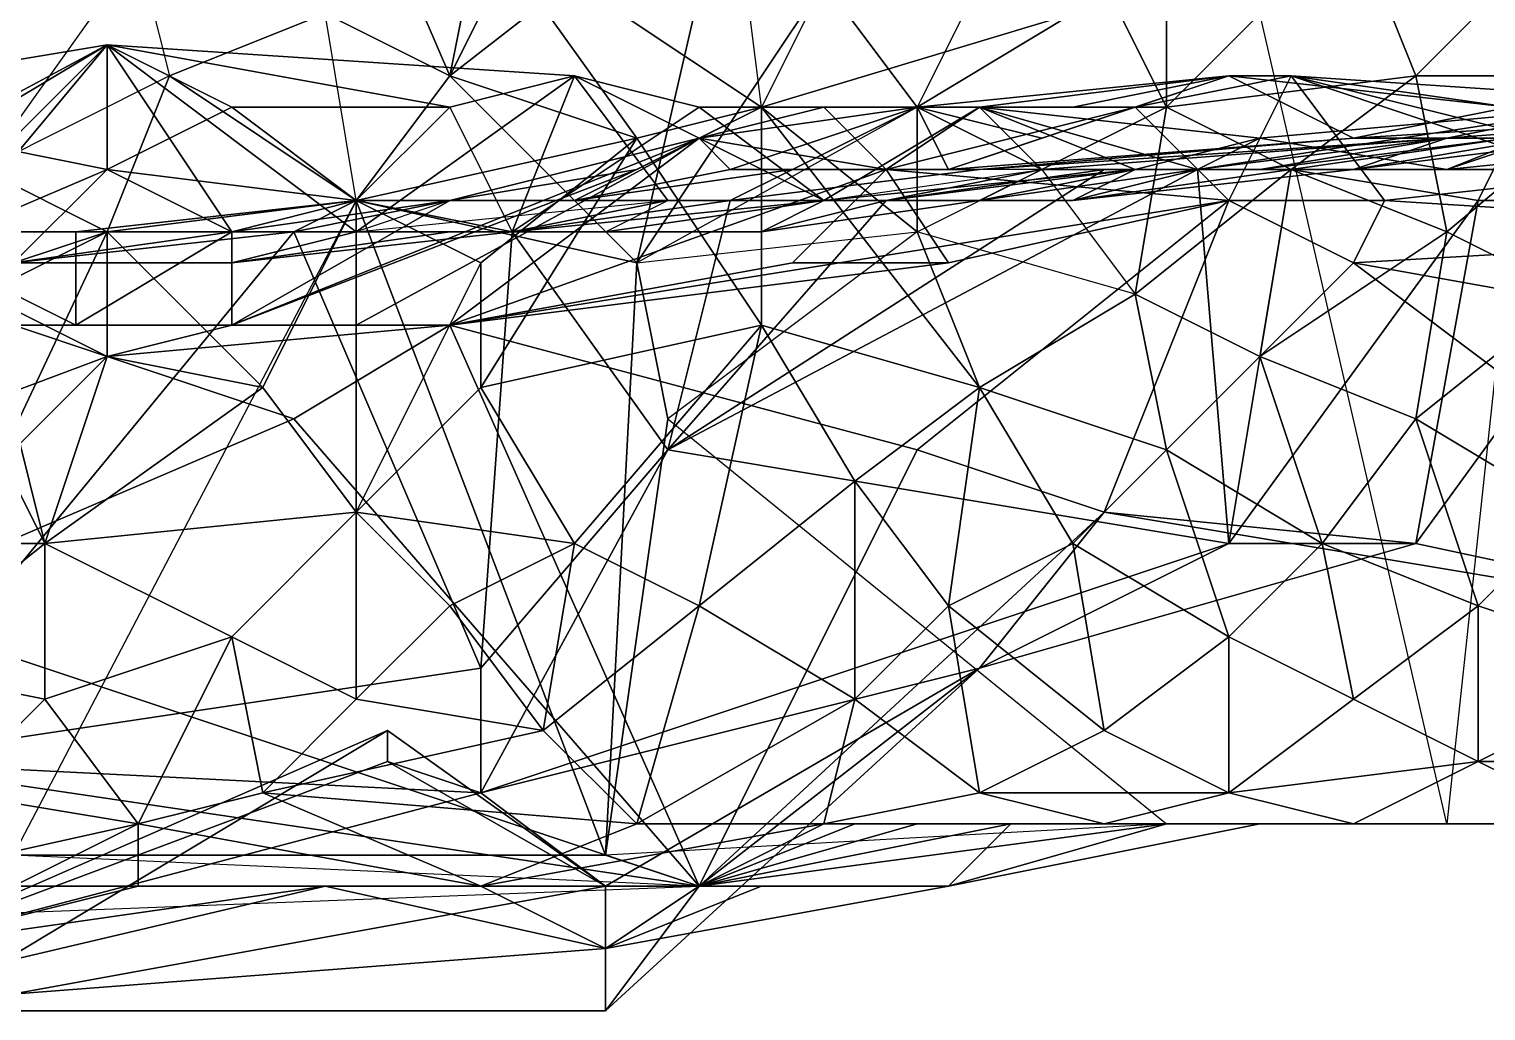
# Model space of a CAD drawing. Header units: metres. Extents: x -3.92 to 4.26, y -4.92 to 4.9.
# Drawn here: x 2.23 to 3.165, y -4.46 to -3.83 of the extents above; entities that cross this region are included whole.
import ezdxf

# ---------------------------------------------------------------- set-up
doc = ezdxf.new("R2010")
doc.units = ezdxf.units.M

msp = doc.modelspace()

# ---------------------------------------------------------------- linework, layer by layer
for points in [[(2.58, -3.7, 1.4), (2.5, -3.86, 1.42), (2.44, -3.72, 1.4)], [(2.58, -3.7, 1.4), (2.68, -3.72, 1.4), (2.5, -3.86, 1.42)], [(2.5, -3.86, 1.42), (2.42, -3.82, 1.42), (2.44, -3.72, 1.4)], [(2.68, -3.72, 1.4), (2.62, -3.98, 1.42), (2.5, -3.86, 1.42)], [(2.7, -3.88, 1.44), (2.68, -3.72, 1.4), (2.52, -3.76, 1.42)], [(2.68, -3.72, 1.4), (2.74, -3.8, 1.42), (2.62, -3.98, 1.42)], [(2.88, -3.72, 1.42), (2.8, -3.88, 1.42), (2.96, -3.88, 1.44)], [(2.88, -3.72, 1.42), (2.96, -3.88, 1.44), (2.96, -3.76, 1.42)], [(2.2, -3.74, 1.42), (2.3, -3.78, 1.42), (2.2, -3.92, 1.42)], [(2.42, -3.82, 1.42), (2.5, -3.86, 1.42), (2.52, -3.76, 1.42)], [(2.5, -3.86, 1.42), (2.62, -3.9, 1.44), (2.52, -3.76, 1.42)], [(2.62, -3.9, 1.44), (2.7, -3.88, 1.44), (2.52, -3.76, 1.42)], [(2.96, -3.88, 1.44), (3.08, -3.76, 1.42), (2.96, -3.76, 1.42)], [(2.96, -3.88, 1.44), (3.12, -3.86, 1.44), (3.08, -3.76, 1.42)], [(3.12, -3.86, 1.44), (3.2, -3.78, 1.44), (3.08, -3.76, 1.42)], [(2.3, -3.78, 1.42), (2.32, -3.86, 1.42), (2.42, -3.82, 1.42)], [(3.2, -3.78, 1.44), (3.14, -4.34, 0.98), (3.02, -3.82, 1.42)], [(3.12, -3.86, 1.44), (3.26, -3.86, 1.44), (3.2, -3.78, 1.44)], [(2.74, -3.8, 1.42), (2.8, -3.88, 1.42), (2.62, -3.98, 1.42)], [(2.9, -3.82, 1.42), (2.74, -3.8, 1.42), (2.7, -3.88, 1.44)], [(2.74, -3.8, 1.42), (2.9, -3.82, 1.42), (2.8, -3.88, 1.42)], [(2.32, -3.86, 1.42), (2.44, -3.94, 1.42), (2.42, -3.82, 1.42)], [(2.8, -3.88, 1.42), (2.9, -3.82, 1.42), (2.7, -3.88, 1.44)], [(1.92, -3.9, -1.08), (2.28, -3.84, -1.08), (2.18, -3.9, -1.08)], [(2.02, -3.98, -0.78), (2.28, -3.84, -1.08), (1.92, -3.9, -1.08)], [(2.02, -3.98, -0.78), (2.14, -3.98, -0.78), (2.28, -3.84, -1.08)], [(2.14, -3.98, -0.78), (2.18, -3.96, -0.68), (2.28, -3.84, -1.08)], [(2.18, -3.9, -1.08), (2.28, -3.84, -1.08), (2.28, -3.92, -1.08)], [(2.18, -3.96, -0.68), (2.36, -3.96, -0.84), (2.28, -3.84, -1.08)], [(2.28, -3.84, -1.08), (2.36, -3.88, -1.08), (2.28, -3.92, -1.08)], [(2.28, -3.84, -1.08), (2.5, -3.88, -1.08), (2.36, -3.88, -1.08)], [(2.28, -3.84, -1.08), (2.58, -3.86, -1.08), (2.5, -3.88, -1.08)], [(2.36, -3.96, -0.84), (2.44, -3.96, -0.84), (2.28, -3.84, -1.08)], [(2.44, -3.96, -0.84), (2.58, -3.86, -1.08), (2.28, -3.84, -1.08)], [(2.28, -3.96, 1.42), (2.32, -3.86, 1.42), (2.2, -3.92, 1.42)], [(2.28, -3.96, 1.42), (2.44, -3.94, 1.42), (2.32, -3.86, 1.42)], [(2.5, -3.86, 1.42), (2.44, -3.94, 1.42), (2.62, -3.9, 1.44)], [(2.44, -3.96, -0.84), (2.64, -3.94, -0.82), (2.58, -3.86, -1.08)], [(2.62, -3.98, 1.42), (2.44, -3.94, 1.42), (2.5, -3.86, 1.42)], [(2.5, -3.88, -1.08), (2.58, -3.86, -1.08), (2.54, -3.96, -1.06)], [(2.58, -3.86, -1.08), (2.66, -3.88, -1.08), (2.54, -3.96, -1.06)], [(2.64, -3.94, -0.82), (2.74, -3.94, -0.86), (2.58, -3.86, -1.08)], [(2.74, -3.94, -0.86), (2.66, -3.88, -1.08), (2.58, -3.86, -1.08)], [(2.9, -3.88, -0.22), (3, -3.86, -0.3), (2.8, -3.88, -0.32)], [(3, -3.86, -0.3), (2.88, -3.9, -0.36), (2.8, -3.88, -0.32)], [(3, -3.86, -0.3), (2.82, -3.92, -0.48), (2.88, -3.9, -0.36)], [(3, -3.86, -0.3), (3.08, -3.9, -0.48), (2.82, -3.92, -0.48)], [(2.84, -3.88, -0.14), (3, -3.86, -0.22), (2.9, -3.88, -0.22)], [(3, -3.86, -0.22), (2.84, -3.88, -0.14), (2.94, -3.88, -0.14)], [(2.9, -3.88, -0.22), (3, -3.86, -0.22), (3, -3.86, -0.3)], [(3.04, -3.86, -0.14), (2.94, -3.88, -0.14), (3, -3.94, 0.14)], [(3.04, -3.86, -0.14), (3, -3.86, -0.22), (2.94, -3.88, -0.14)], [(3.04, -3.92, 1.44), (3.12, -3.86, 1.44), (2.96, -3.88, 1.44)], [(3.1, -3.94, 0.06), (3.04, -3.86, -0.14), (3, -3.94, 0.14)], [(3.04, -3.86, -0.14), (3.18, -3.88, -0.36), (3, -3.86, -0.22)], [(3, -3.86, -0.22), (3.18, -3.88, -0.36), (3, -3.86, -0.3)], [(3.18, -3.88, -0.36), (3.08, -3.9, -0.48), (3, -3.86, -0.3)], [(3.04, -3.92, 1.44), (3.14, -3.96, 1.44), (3.12, -3.86, 1.44)], [(3.1, -3.94, 0.06), (3.28, -3.92, -0.1), (3.04, -3.86, -0.14)], [(3.28, -3.92, -0.1), (3.22, -3.92, -0.16), (3.04, -3.86, -0.14)], [(3.22, -3.92, -0.16), (3.34, -3.88, -0.34), (3.04, -3.86, -0.14)], [(3.04, -3.86, -0.14), (3.34, -3.88, -0.34), (3.18, -3.88, -0.36)], [(3.14, -3.96, 1.44), (3.26, -3.86, 1.44), (3.12, -3.86, 1.44)], [(3.14, -3.96, 1.44), (3.22, -4, 1.44), (3.26, -3.86, 1.44)], [(2.36, -3.88, -1.08), (2.44, -3.94, -1.06), (2.28, -3.92, -1.08)], [(2.36, -3.88, -1.08), (2.5, -3.88, -1.08), (2.44, -3.94, -1.06)], [(2.44, -3.94, -1.06), (2.5, -3.88, -1.08), (2.54, -3.96, -1.06)], [(2.66, -3.88, -1.08), (2.74, -3.94, -1.06), (2.54, -3.96, -1.06)], [(2.7, -4.02, 1.44), (2.7, -3.88, 1.44), (2.62, -3.9, 1.44)], [(2.66, -3.9, -0.14), (2.7, -3.88, -0.22), (2.62, -3.92, -0.22)], [(2.62, -3.92, -0.22), (2.7, -3.88, -0.22), (2.66, -3.9, -0.32)], [(2.66, -3.88, -1.08), (2.84, -3.88, -1.08), (2.74, -3.94, -1.06)], [(2.74, -3.94, -0.86), (2.84, -3.88, -1.08), (2.66, -3.88, -1.08)], [(2.66, -3.9, -0.04), (2.74, -3.88, -0.14), (2.66, -3.9, -0.14)], [(2.78, -3.92), (2.74, -3.88, -0.14), (2.66, -3.9, -0.04)], [(2.7, -3.88, -0.22), (2.8, -3.88, -0.32), (2.66, -3.9, -0.32)], [(2.66, -3.9, -0.14), (2.74, -3.88, -0.14), (2.7, -3.88, -0.22)], [(2.66, -3.9, -0.32), (2.8, -3.88, -0.32), (2.68, -3.92, -0.42)], [(2.8, -3.88, -0.32), (2.72, -3.92, -0.5), (2.68, -3.92, -0.42)], [(2.7, -4.02, 1.44), (2.84, -4.06, 1.44), (2.7, -3.88, 1.44)], [(2.84, -4.06, 1.44), (2.8, -3.96, 1.42), (2.7, -3.88, 1.44)], [(2.8, -3.96, 1.42), (2.8, -3.88, 1.42), (2.7, -3.88, 1.44)], [(2.74, -3.88, -0.14), (2.8, -3.88, -0.22), (2.7, -3.88, -0.22)], [(2.7, -3.88, -0.22), (2.8, -3.88, -0.22), (2.8, -3.88, -0.32)], [(2.8, -3.88, -0.32), (2.82, -3.92, -0.48), (2.72, -3.92, -0.5)], [(2.84, -3.88, -1.08), (2.94, -3.92, -1.06), (2.74, -3.94, -1.06)], [(2.74, -3.94, -0.86), (2.88, -3.92, -0.8), (2.84, -3.88, -1.08)], [(2.78, -3.92), (2.84, -3.88, -0.14), (2.74, -3.88, -0.14)], [(2.84, -3.88, -0.14), (2.8, -3.88, -0.22), (2.74, -3.88, -0.14)], [(2.78, -3.92), (2.94, -3.88, -0.14), (2.84, -3.88, -0.14)], [(2.94, -3.88, -0.14), (2.78, -3.92), (3, -3.94, 0.14)], [(2.8, -3.96, 1.42), (2.88, -3.92, 1.42), (2.8, -3.88, 1.42)], [(2.88, -3.92, 1.42), (2.96, -3.88, 1.44), (2.8, -3.88, 1.42)], [(2.84, -3.88, -0.14), (2.9, -3.88, -0.22), (2.8, -3.88, -0.22)], [(2.8, -3.88, -0.22), (2.9, -3.88, -0.22), (2.8, -3.88, -0.32)], [(2.8, -3.88, -0.32), (2.88, -3.9, -0.36), (2.82, -3.92, -0.48)], [(2.84, -3.88, -1.08), (3.02, -3.9, -1.06), (2.94, -3.92, -1.06)], [(2.88, -3.92, -0.8), (2.98, -3.92, -0.86), (2.84, -3.88, -1.08)], [(2.98, -3.92, -0.86), (3.02, -3.9, -1.06), (2.84, -3.88, -1.08)], [(2.88, -3.92, 1.42), (2.94, -4, 1.44), (2.96, -3.88, 1.44)], [(3.04, -3.92, 1.44), (2.96, -3.88, 1.44), (2.94, -4, 1.44)], [(3.24, -3.88, -1.06), (2.98, -3.92, -0.86), (3.14, -3.9, -0.68)], [(3.24, -3.88, -1.06), (3.02, -3.9, -1.06), (2.98, -3.92, -0.86)], [(3.02, -3.9, -1.06), (3.24, -3.88, -1.06), (3.14, -3.92, -1.04)], [(3.18, -3.88, -0.36), (3.4, -3.88, -0.54), (3.08, -3.9, -0.48)], [(3.4, -3.88, -0.54), (3.14, -3.9, -0.68), (3.08, -3.9, -0.48)], [(3.24, -3.88, -1.06), (3.34, -3.9, -1.04), (3.14, -3.92, -1.04)], [(3.4, -3.88, -0.54), (3.4, -3.88, -0.72), (3.14, -3.9, -0.68)], [(3.4, -3.88, -0.72), (3.24, -3.88, -1.06), (3.14, -3.9, -0.68)], [(2.18, -3.9, -1.08), (2.28, -3.92, -1.08), (2.14, -3.98, -1.06)], [(2.36, -4.02, 0.14), (2.66, -3.9, -0.04), (2.36, -4.02, -0.1)], [(2.66, -3.9, -0.04), (2.66, -3.9, -0.14), (2.36, -4.02, -0.1)], [(2.36, -4.02, 0.14), (2.44, -4.02, 0.12), (2.66, -3.9, -0.04)], [(2.66, -3.9, -0.14), (2.62, -3.92, -0.22), (2.36, -4.02, -0.1)], [(2.52, -3.98, 1.42), (2.62, -3.9, 1.44), (2.44, -3.94, 1.42)], [(2.44, -4.02, 0.12), (2.5, -4.02, 0.18), (2.66, -3.9, -0.04)], [(2.5, -4.02, 0.18), (2.78, -3.92), (2.66, -3.9, -0.04)], [(2.5, -3.94, -0.36), (2.66, -3.9, -0.32), (2.5, -3.94, -0.48)], [(2.62, -3.92, -0.22), (2.66, -3.9, -0.32), (2.5, -3.94, -0.36)], [(2.5, -3.94, -0.48), (2.66, -3.9, -0.32), (2.58, -3.94, -0.46)], [(2.52, -3.98, 1.42), (2.52, -4.06, 1.42), (2.62, -3.9, 1.44)], [(2.52, -4.06, 1.42), (2.7, -4.02, 1.44), (2.62, -3.9, 1.44)], [(2.66, -3.9, -0.32), (2.68, -3.92, -0.42), (2.58, -3.94, -0.46)], [(2.82, -3.92, -0.48), (3.08, -3.9, -0.48), (2.84, -3.92, -0.7)], [(3.08, -3.9, -0.48), (3.14, -3.9, -0.68), (2.84, -3.92, -0.7)], [(3.14, -3.9, -0.68), (2.88, -3.92, -0.8), (2.84, -3.92, -0.7)], [(3.14, -3.9, -0.68), (2.98, -3.92, -0.86), (2.88, -3.92, -0.8)], [(3.02, -3.9, -1.06), (3.14, -3.92, -1.04), (2.94, -3.92, -1.06)], [(3.04, -3.92, -0.4), (3.02, -3.92, -0.54), (3.18, -3.9, -0.46)], [(3.02, -3.92, -0.54), (3.14, -3.9, -0.54), (3.18, -3.9, -0.46)], [(3.02, -3.92, -0.54), (3.08, -3.92, -0.62), (3.14, -3.9, -0.54)], [(3.16, -3.94, -0.3), (3.04, -3.92, -0.4), (3.18, -3.9, -0.46)], [(3.14, -3.9, -0.54), (3.08, -3.92, -0.62), (3.2, -3.9, -0.6)], [(3.08, -3.92, -0.62), (3.24, -3.9, -0.68), (3.2, -3.9, -0.6)], [(3.08, -3.92, -0.62), (3.08, -3.92, -0.76), (3.24, -3.9, -0.68)], [(3.14, -3.92, -1.04), (3.2, -3.9, -0.94), (3.08, -3.92, -0.9)], [(3.08, -3.92, -0.76), (3.2, -3.9, -0.76), (3.24, -3.9, -0.68)], [(3.2, -3.9, -0.94), (3.2, -3.9, -0.86), (3.08, -3.92, -0.9)], [(3.2, -3.9, -0.86), (3.08, -3.92, -0.76), (3.08, -3.92, -0.9)], [(3.2, -3.9, -0.86), (3.2, -3.9, -0.76), (3.08, -3.92, -0.76)], [(3.18, -3.9, -0.46), (3.14, -3.9, -0.54), (3.24, -3.9, -0.52)], [(3.14, -3.9, -0.54), (3.2, -3.9, -0.6), (3.24, -3.9, -0.52)], [(3.14, -3.92, -1.04), (3.36, -3.92, -0.94), (3.2, -3.9, -0.94)], [(3.14, -3.92, -1.04), (3.34, -3.9, -1.04), (3.36, -3.92, -0.94)], [(3.16, -3.94, -0.3), (3.18, -3.9, -0.46), (3.28, -3.94, -0.3)], [(2.28, -3.92, -1.08), (2.22, -3.98, -1.04), (2.14, -3.98, -1.06)], [(2.2, -4, 1.42), (2.28, -3.96, 1.42), (2.2, -3.92, 1.42)], [(2.28, -3.92, -1.08), (2.36, -3.96, -1.04), (2.22, -3.98, -1.04)], [(2.28, -3.92, -1.08), (2.44, -3.94, -1.06), (2.36, -3.96, -1.04)], [(2.36, -4.02, -0.1), (2.62, -3.92, -0.22), (2.5, -3.94, -0.36)], [(2.5, -4.02, 0.18), (2.72, -3.98, 0.04), (2.78, -3.92)], [(2.58, -3.94, -0.54), (2.72, -3.92, -0.5), (2.68, -3.94, -0.58)], [(2.58, -3.94, -0.46), (2.68, -3.92, -0.42), (2.58, -3.94, -0.54)], [(2.58, -3.94, -0.54), (2.68, -3.92, -0.42), (2.72, -3.92, -0.5)], [(2.64, -4.1, -0.34), (2.98, -3.92, -0.46), (3, -4.16, -0.08)], [(2.64, -4.1, -0.34), (2.92, -3.92, -0.52), (2.98, -3.92, -0.46)], [(2.64, -4.1, -0.34), (2.78, -3.94, -0.56), (2.92, -3.92, -0.52)], [(2.68, -3.94, -0.58), (2.84, -3.92, -0.7), (2.68, -3.94, -0.74)], [(2.72, -3.92, -0.5), (2.84, -3.92, -0.7), (2.68, -3.94, -0.58)], [(2.72, -3.98, 0.04), (2.82, -3.98, 0.06), (2.78, -3.92)], [(2.72, -3.92, -0.5), (2.82, -3.92, -0.48), (2.84, -3.92, -0.7)], [(2.74, -3.94, -1.06), (2.94, -3.92, -1.06), (2.84, -3.94, -1.02)], [(2.92, -3.92, -0.52), (2.78, -3.94, -0.56), (2.94, -3.92, -0.6)], [(2.78, -3.94, -0.56), (2.78, -3.94, -0.64), (2.94, -3.92, -0.6)], [(2.78, -3.94, -0.64), (2.92, -3.92, -0.68), (2.94, -3.92, -0.6)], [(2.78, -3.94, -0.76), (2.92, -3.92, -0.68), (2.78, -3.94, -0.64)], [(2.78, -3.94, -0.76), (2.88, -3.92, -0.8), (2.92, -3.92, -0.68)], [(3, -3.94, 0.14), (2.78, -3.92), (2.82, -3.98, 0.06)], [(2.88, -3.92, -0.8), (2.78, -3.94, -0.76), (2.84, -3.94, -0.88)], [(2.94, -3.92, -1.06), (2.9, -3.94, -0.96), (2.84, -3.94, -1.02)], [(2.9, -3.94, -0.96), (2.98, -3.92, -0.86), (2.84, -3.94, -0.88)], [(2.88, -3.92, -0.8), (2.84, -3.94, -0.88), (2.98, -3.92, -0.78)], [(2.98, -3.92, -0.86), (2.98, -3.92, -0.78), (2.84, -3.94, -0.88)], [(2.88, -3.92, -0.8), (2.98, -3.92, -0.78), (2.92, -3.92, -0.68)], [(2.94, -3.92, -1.06), (3.04, -3.92, -0.98), (2.9, -3.94, -0.96)], [(3.04, -3.92, -0.98), (3.08, -3.92, -0.9), (2.9, -3.94, -0.96)], [(2.98, -3.92, -0.86), (2.9, -3.94, -0.96), (3.08, -3.92, -0.9)], [(2.98, -3.92, -0.46), (2.92, -3.92, -0.52), (3.02, -3.92, -0.54)], [(2.92, -3.92, -0.52), (2.94, -3.92, -0.6), (3.02, -3.92, -0.54)], [(2.94, -3.92, -0.6), (2.92, -3.92, -0.68), (3.02, -3.92, -0.68)], [(3.02, -3.92, -0.68), (2.92, -3.92, -0.68), (2.98, -3.92, -0.78)], [(2.94, -3.92, -0.6), (3.08, -3.92, -0.62), (3.02, -3.92, -0.54)], [(2.94, -3.92, -0.6), (3.02, -3.92, -0.68), (3.08, -3.92, -0.62)], [(3.02, -4.04, 1.44), (3.04, -3.92, 1.44), (2.94, -4, 1.44)], [(2.94, -3.92, -1.06), (3.14, -3.92, -1.04), (3.04, -3.92, -0.98)], [(2.98, -3.92, -0.46), (3.04, -3.92, -0.4), (3, -4.16, -0.08)], [(2.98, -3.92, -0.46), (3.02, -3.92, -0.54), (3.04, -3.92, -0.4)], [(3.02, -3.92, -0.68), (2.98, -3.92, -0.78), (3.08, -3.92, -0.76)], [(2.98, -3.92, -0.86), (3.08, -3.92, -0.76), (2.98, -3.92, -0.78)], [(2.98, -3.92, -0.86), (3.08, -3.92, -0.9), (3.08, -3.92, -0.76)], [(3, -4.16, -0.08), (3.04, -3.92, -0.4), (3.16, -3.94, -0.3)], [(3.02, -3.92, -0.68), (3.08, -3.92, -0.76), (3.08, -3.92, -0.62)], [(3.02, -4.04, 1.44), (3.14, -3.96, 1.44), (3.04, -3.92, 1.44)], [(3.14, -3.92, -1.04), (3.08, -3.92, -0.9), (3.04, -3.92, -0.98)], [(3.42, -3.96, -0.08), (3.28, -3.92, -0.1), (3.1, -3.94, 0.06)], [(2.6, -4.36, 0.84), (2.22, -4.36, 0.98), (2.44, -3.94, 1.42)], [(2.26, -3.96, -0.54), (2.44, -3.94, -0.54), (2.4, -3.96, -0.7)], [(2.26, -3.96, -0.38), (2.44, -3.94, -0.42), (2.28, -3.96, -0.46)], [(2.26, -3.96, -0.54), (2.36, -3.96, -0.52), (2.44, -3.94, -0.54)], [(2.26, -3.96, -0.38), (2.36, -3.96, -0.38), (2.44, -3.94, -0.42)], [(2.28, -3.96, 1.42), (2.38, -4.06, 1.42), (2.44, -3.94, 1.42)], [(2.28, -3.96, -0.46), (2.44, -3.94, -0.54), (2.36, -3.96, -0.52)], [(2.28, -3.96, -0.46), (2.44, -3.94, -0.42), (2.44, -3.94, -0.54)], [(2.44, -3.94, -1.06), (2.54, -3.96, -1.06), (2.36, -3.96, -1.04)], [(2.36, -4.02, -0.1), (2.5, -3.94, -0.36), (2.36, -3.96, -0.38)], [(2.5, -3.94, -0.36), (2.44, -3.94, -0.42), (2.36, -3.96, -0.38)], [(2.44, -4.14, 1.44), (2.44, -3.94, 1.42), (2.38, -4.06, 1.42)], [(2.44, -3.94, -0.54), (2.5, -3.94, -0.6), (2.4, -3.96, -0.7)], [(2.5, -3.94, -0.6), (2.44, -3.96, -0.84), (2.4, -3.96, -0.7)], [(2.44, -4.14, 1.44), (2.52, -3.98, 1.42), (2.44, -3.94, 1.42)], [(2.62, -3.98, 1.42), (2.6, -4.36, 0.84), (2.44, -3.94, 1.42)], [(2.44, -3.94, -0.42), (2.5, -3.94, -0.48), (2.44, -3.94, -0.54)], [(2.44, -3.94, -0.54), (2.5, -3.94, -0.48), (2.5, -3.94, -0.6)], [(2.44, -3.94, -0.42), (2.5, -3.94, -0.36), (2.5, -3.94, -0.48)], [(2.8, -4.1, 0.14), (3, -3.94, 0.14), (2.5, -4.02, 0.18)], [(2.5, -3.94, -0.48), (2.58, -3.94, -0.54), (2.5, -3.94, -0.6)], [(2.58, -3.94, -0.54), (2.68, -3.94, -0.58), (2.5, -3.94, -0.6)], [(2.5, -3.94, -0.48), (2.58, -3.94, -0.46), (2.58, -3.94, -0.54)], [(2.5, -4.02, 0.18), (3, -3.94, 0.14), (2.82, -3.98, 0.06)], [(2.68, -3.94, -0.58), (2.68, -3.94, -0.74), (2.5, -3.94, -0.6)], [(2.74, -3.94, -1.06), (2.6, -3.96, -1), (2.54, -3.96, -1.06)], [(2.54, -3.96, -0.68), (2.68, -3.94, -0.66), (2.64, -4.1, -0.34)], [(2.54, -3.96, -0.68), (2.68, -3.94, -0.74), (2.68, -3.94, -0.66)], [(2.54, -3.96, -0.76), (2.68, -3.94, -0.74), (2.54, -3.96, -0.68)], [(2.54, -3.96, -0.76), (2.64, -3.94, -0.82), (2.68, -3.94, -0.74)], [(2.54, -3.96, -0.76), (2.6, -3.96, -0.9), (2.64, -3.94, -0.82)], [(2.74, -3.94, -1.06), (2.7, -3.96, -0.98), (2.6, -3.96, -1)], [(2.7, -3.96, -0.98), (2.74, -3.94, -0.86), (2.6, -3.96, -0.9)], [(2.68, -3.94, -0.66), (2.78, -3.94, -0.64), (2.64, -4.1, -0.34)], [(2.78, -3.94, -0.64), (2.78, -3.94, -0.56), (2.64, -4.1, -0.34)], [(2.68, -3.94, -0.66), (2.68, -3.94, -0.74), (2.78, -3.94, -0.64)], [(2.68, -3.94, -0.74), (2.78, -3.94, -0.76), (2.78, -3.94, -0.64)], [(2.78, -3.94, -0.76), (2.68, -3.94, -0.74), (2.74, -3.94, -0.86)], [(2.74, -3.94, -1.06), (2.84, -3.94, -1.02), (2.7, -3.96, -0.98)], [(2.7, -3.96, -0.98), (2.84, -3.94, -0.88), (2.74, -3.94, -0.86)], [(2.84, -3.94, -1.02), (2.78, -3.94, -0.96), (2.7, -3.96, -0.98)], [(2.7, -3.96, -0.98), (2.78, -3.94, -0.96), (2.84, -3.94, -0.88)], [(2.84, -3.94, -0.88), (2.78, -3.94, -0.76), (2.74, -3.94, -0.86)], [(2.78, -3.94, -0.96), (2.9, -3.94, -0.96), (2.84, -3.94, -0.88)], [(2.9, -3.94, -0.96), (2.78, -3.94, -0.96), (2.84, -3.94, -1.02)], [(3, -3.94, 0.14), (2.8, -4.1, 0.14), (2.92, -4.14, 0.14)], [(3.08, -3.98, 0.14), (3, -3.94, 0.14), (2.92, -4.14, 0.14)], [(3, -4.16, -0.08), (3.16, -3.94, -0.3), (3.12, -4.16, -0.06)], [(3.08, -3.98, 0.14), (3.1, -3.94, 0.06), (3, -3.94, 0.14)], [(3.08, -3.98, 0.14), (3.42, -3.96, -0.08), (3.1, -3.94, 0.06)], [(3.12, -4.16, -0.06), (3.28, -3.94, -0.3), (3.4, -4.22, -0.06)], [(3.16, -3.94, -0.3), (3.28, -3.94, -0.3), (3.12, -4.16, -0.06)], [(2.12, -4.3, -0.32), (2.4, -3.96, -0.62), (2.52, -4.24, -0.26)], [(2.22, -3.98, -0.76), (2.28, -3.96, -0.7), (2.12, -4.3, -0.32)], [(2.12, -4.3, -0.32), (2.28, -3.96, -0.62), (2.4, -3.96, -0.62)], [(2.28, -3.96, -0.7), (2.28, -3.96, -0.62), (2.12, -4.3, -0.32)], [(2.14, -3.96, -0.52), (2.26, -3.96, -0.54), (2.18, -3.96, -0.6)], [(2.14, -3.96, -0.36), (2.26, -3.96, -0.38), (2.18, -3.96, -0.44)], [(2.14, -3.96, -0.52), (2.18, -3.96, -0.44), (2.26, -3.96, -0.54)], [(2.14, -3.96, -0.36), (2.26, -4.02, -0.18), (2.26, -3.96, -0.38)], [(2.22, -4.02, -0.04), (2.26, -4.02, -0.18), (2.14, -3.96, -0.36)], [(2.18, -3.96, -0.68), (2.4, -3.96, -0.7), (2.36, -3.96, -0.84)], [(2.18, -3.96, -0.68), (2.26, -3.96, -0.54), (2.4, -3.96, -0.7)], [(2.18, -3.96, -0.68), (2.18, -3.96, -0.6), (2.26, -3.96, -0.54)], [(2.18, -3.96, -0.44), (2.28, -3.96, -0.46), (2.26, -3.96, -0.54)], [(2.26, -3.96, -0.38), (2.28, -3.96, -0.46), (2.18, -3.96, -0.44)], [(2.2, -4, 1.42), (2.28, -4.04, 1.42), (2.28, -3.96, 1.42)], [(2.36, -3.96, -1.04), (2.36, -3.98, -0.96), (2.22, -3.98, -1.04)], [(2.36, -3.98, -0.96), (2.36, -3.96, -0.84), (2.22, -3.98, -0.86)], [(2.28, -3.96, -0.7), (2.22, -3.98, -0.76), (2.4, -3.96, -0.7)], [(2.22, -3.98, -0.76), (2.36, -3.96, -0.84), (2.4, -3.96, -0.7)], [(2.36, -3.96, -0.84), (2.22, -3.98, -0.76), (2.22, -3.98, -0.86)], [(2.28, -3.96, -0.46), (2.36, -3.96, -0.52), (2.26, -3.96, -0.54)], [(2.26, -4.02, -0.18), (2.36, -3.96, -0.38), (2.26, -3.96, -0.38)], [(2.26, -4.02, -0.18), (2.36, -4.02, -0.1), (2.36, -3.96, -0.38)], [(2.38, -4.06, 1.42), (2.28, -3.96, 1.42), (2.28, -4.04, 1.42)], [(2.28, -3.96, -0.7), (2.4, -3.96, -0.62), (2.28, -3.96, -0.62)], [(2.28, -3.96, -0.7), (2.4, -3.96, -0.7), (2.4, -3.96, -0.62)], [(2.36, -3.96, -1.04), (2.54, -3.96, -1.06), (2.36, -3.98, -0.96)], [(2.54, -3.96, -1.06), (2.5, -3.96, -0.98), (2.36, -3.98, -0.96)], [(2.36, -3.98, -0.96), (2.44, -3.96, -0.84), (2.36, -3.96, -0.84)], [(2.5, -3.96, -0.98), (2.5, -3.96, -0.9), (2.36, -3.98, -0.96)], [(2.36, -3.98, -0.96), (2.5, -3.96, -0.9), (2.44, -3.96, -0.84)], [(2.4, -3.96, -0.62), (2.54, -3.96, -0.68), (2.52, -4.24, -0.26)], [(2.4, -3.96, -0.62), (2.4, -3.96, -0.7), (2.54, -3.96, -0.68)], [(2.4, -3.96, -0.7), (2.54, -3.96, -0.76), (2.54, -3.96, -0.68)], [(2.4, -3.96, -0.7), (2.44, -3.96, -0.84), (2.54, -3.96, -0.76)], [(2.5, -3.96, -0.9), (2.54, -3.96, -0.76), (2.44, -3.96, -0.84)], [(2.54, -3.96, -1.06), (2.6, -3.96, -1), (2.5, -3.96, -0.98)], [(2.5, -3.96, -0.98), (2.6, -3.96, -0.9), (2.5, -3.96, -0.9)], [(2.6, -3.96, -1), (2.6, -3.96, -0.9), (2.5, -3.96, -0.98)], [(2.5, -3.96, -0.9), (2.6, -3.96, -0.9), (2.54, -3.96, -0.76)], [(2.52, -4.24, -0.26), (2.54, -3.96, -0.68), (2.64, -4.1, -0.34)], [(2.6, -3.96, -1), (2.7, -3.96, -0.98), (2.6, -3.96, -0.9)], [(2.62, -3.98, 1.42), (2.8, -3.96, 1.42), (2.64, -4.08, 1.42)], [(2.84, -4.06, 1.44), (2.94, -4, 1.44), (2.8, -3.96, 1.42)], [(3.02, -4.04, 1.44), (3.12, -4.08, 1.44), (3.14, -3.96, 1.44)], [(3.08, -3.98, 0.14), (3.64, -4.08, 0.18), (3.42, -3.96, -0.08)], [(3.12, -4.08, 1.44), (3.22, -4, 1.44), (3.14, -3.96, 1.44)], [(2.18, -3.98, -0.96), (2.36, -3.98, -0.96), (2.22, -3.98, -0.86)], [(2.36, -3.98, -0.96), (2.18, -3.98, -0.96), (2.22, -3.98, -1.04)], [(2.44, -4.14, 1.44), (2.52, -4.06, 1.42), (2.52, -3.98, 1.42)], [(2.5, -4.02, 0.18), (2.82, -3.98, 0.06), (2.72, -3.98, 0.04)], [(2.62, -3.98, 1.42), (2.64, -4.08, 1.42), (2.6, -4.36, 0.84)], [(3.4, -4.22, -0.06), (3.08, -3.98, 0.14), (2.92, -4.14, 0.14)], [(3.4, -4.22, -0.06), (3.64, -4.08, 0.18), (3.08, -3.98, 0.14)], [(2.24, -4.16, 1.44), (2.2, -4, 1.42), (2.2, -4.08, 1.42)], [(2.24, -4.16, 1.44), (2.28, -4.04, 1.42), (2.2, -4, 1.42)], [(2.96, -4.1, 1.44), (2.94, -4, 1.44), (2.84, -4.06, 1.44)], [(2.96, -4.1, 1.44), (3.02, -4.04, 1.44), (2.94, -4, 1.44)], [(3.12, -4.08, 1.44), (3.22, -4.14, 1.44), (3.22, -4, 1.44)], [(2.28, -4.04, 0.16), (2.22, -4.02, 0.1), (2.12, -4.1, 0.16)], [(2.28, -4.04, 0.16), (2.36, -4.02, 0.14), (2.22, -4.02, 0.1)], [(2.22, -4.02, -0.04), (2.36, -4.02, -0.1), (2.26, -4.02, -0.18)], [(2.22, -4.02, 0.1), (2.36, -4.02, 0.14), (2.22, -4.02, -0.04)], [(2.36, -4.02, 0.14), (2.36, -4.02, -0.1), (2.22, -4.02, -0.04)], [(2.4, -4.08, 0.18), (2.5, -4.02, 0.18), (2.28, -4.04, 0.16)], [(2.28, -4.04, 0.16), (2.5, -4.02, 0.18), (2.36, -4.02, 0.14)], [(2.5, -4.02, 0.18), (2.44, -4.02, 0.12), (2.36, -4.02, 0.14)], [(2.66, -4.38, 0.56), (2.5, -4.02, 0.18), (2.4, -4.08, 0.18)], [(2.66, -4.38, 0.56), (2.8, -4.1, 0.14), (2.5, -4.02, 0.18)], [(2.58, -4.16, 1.44), (2.7, -4.02, 1.44), (2.52, -4.06, 1.42)], [(2.66, -4.2, 1.44), (2.7, -4.02, 1.44), (2.58, -4.16, 1.44)], [(2.66, -4.2, 1.44), (2.76, -4.12, 1.44), (2.7, -4.02, 1.44)], [(2.76, -4.12, 1.44), (2.84, -4.06, 1.44), (2.7, -4.02, 1.44)], [(2.12, -4.2, 0.18), (2.28, -4.04, 0.16), (2.12, -4.1, 0.16)], [(2.12, -4.2, 0.18), (2.4, -4.08, 0.18), (2.28, -4.04, 0.16)], [(2.24, -4.16, 1.44), (2.38, -4.06, 1.42), (2.28, -4.04, 1.42)], [(2.96, -4.1, 1.44), (3.06, -4.16, 1.44), (3.02, -4.04, 1.44)], [(3.06, -4.16, 1.44), (3.12, -4.08, 1.44), (3.02, -4.04, 1.44)], [(2.24, -4.16, 1.44), (2.44, -4.14, 1.44), (2.38, -4.06, 1.42)], [(2.58, -4.16, 1.44), (2.52, -4.06, 1.42), (2.44, -4.14, 1.44)], [(2.76, -4.12, 1.44), (2.82, -4.2, 1.44), (2.84, -4.06, 1.44)], [(2.82, -4.2, 1.44), (2.9, -4.16, 1.44), (2.84, -4.06, 1.44)], [(2.9, -4.16, 1.44), (2.96, -4.1, 1.44), (2.84, -4.06, 1.44)], [(2.24, -4.16, 1.44), (2.2, -4.08, 1.42), (2.1, -4.16, 1.44)], [(2.12, -4.2, 0.18), (2.66, -4.38, 0.56), (2.4, -4.08, 0.18)], [(2.64, -4.08, 1.42), (2.96, -4.34, 0.96), (2.6, -4.36, 0.84)], [(3.06, -4.16, 1.44), (3.16, -4.2, 1.44), (3.12, -4.08, 1.44)], [(3.16, -4.2, 1.44), (3.22, -4.14, 1.44), (3.12, -4.08, 1.44)], [(2.52, -4.24, -0.26), (2.64, -4.1, -0.34), (2.52, -4.32, -0.24)], [(2.52, -4.32, -0.24), (2.64, -4.1, -0.34), (3, -4.16, -0.08)], [(2.66, -4.38, 0.56), (2.92, -4.14, 0.14), (2.8, -4.1, 0.14)], [(2.9, -4.16, 1.44), (3, -4.22, 1.44), (2.96, -4.1, 1.44)], [(3, -4.22, 1.44), (3.06, -4.16, 1.44), (2.96, -4.1, 1.44)], [(2.76, -4.26, 1.44), (2.76, -4.12, 1.44), (2.66, -4.2, 1.44)], [(2.76, -4.26, 1.44), (2.82, -4.2, 1.44), (2.76, -4.12, 1.44)], [(2.36, -4.22, 1.44), (2.44, -4.14, 1.44), (2.24, -4.16, 1.44)], [(2.36, -4.22, 1.44), (2.44, -4.26, 1.44), (2.44, -4.14, 1.44)], [(2.44, -4.26, 1.44), (2.5, -4.2, 1.44), (2.44, -4.14, 1.44)], [(2.5, -4.2, 1.44), (2.58, -4.16, 1.44), (2.44, -4.14, 1.44)], [(2.66, -4.38, 0.46), (2.92, -4.14, 0.14), (2.66, -4.38, 0.56)], [(2.66, -4.38, 0.38), (2.92, -4.14, 0.14), (2.66, -4.38, 0.46)], [(2.66, -4.38, 0.38), (2.84, -4.24, 0.12), (2.92, -4.14, 0.14)], [(2.84, -4.24, 0.12), (3.12, -4.16, -0.06), (2.92, -4.14, 0.14)], [(3.12, -4.16, -0.06), (3.4, -4.22, -0.06), (2.92, -4.14, 0.14)], [(3.28, -4.24, 1.44), (3.22, -4.14, 1.44), (3.16, -4.2, 1.44)], [(2.14, -4.24, 1.44), (2.24, -4.16, 1.44), (2.1, -4.16, 1.44)], [(2.24, -4.26, 1.44), (2.24, -4.16, 1.44), (2.14, -4.24, 1.44)], [(2.24, -4.26, 1.44), (2.36, -4.22, 1.44), (2.24, -4.16, 1.44)], [(2.56, -4.28, 1.44), (2.58, -4.16, 1.44), (2.5, -4.2, 1.44)], [(2.52, -4.32, -0.24), (3, -4.16, -0.08), (2.84, -4.24, 0.12)], [(2.56, -4.28, 1.44), (2.66, -4.2, 1.44), (2.58, -4.16, 1.44)], [(2.82, -4.2, 1.44), (2.92, -4.28, 1.44), (2.9, -4.16, 1.44)], [(2.84, -4.24, 0.12), (3, -4.16, -0.08), (3.12, -4.16, -0.06)], [(2.92, -4.28, 1.44), (3, -4.22, 1.44), (2.9, -4.16, 1.44)], [(3, -4.22, 1.44), (3.08, -4.26, 1.44), (3.06, -4.16, 1.44)], [(3.08, -4.26, 1.44), (3.16, -4.2, 1.44), (3.06, -4.16, 1.44)], [(2.12, -4.2, 0.18), (2.12, -4.3, 0.18), (2.66, -4.38, 0.56)], [(2.56, -4.28, 1.44), (2.5, -4.2, 1.44), (2.44, -4.26, 1.44)], [(2.62, -4.34, 1.44), (2.66, -4.2, 1.44), (2.56, -4.28, 1.44)], [(2.62, -4.34, 1.44), (2.76, -4.26, 1.44), (2.66, -4.2, 1.44)], [(2.76, -4.26, 1.44), (2.84, -4.32, 1.44), (2.82, -4.2, 1.44)], [(2.84, -4.32, 1.44), (2.92, -4.28, 1.44), (2.82, -4.2, 1.44)], [(3.16, -4.3, 1.44), (3.16, -4.2, 1.44), (3.08, -4.26, 1.44)], [(3.16, -4.3, 1.44), (3.28, -4.24, 1.44), (3.16, -4.2, 1.44)], [(2.3, -4.34, 1.44), (2.36, -4.22, 1.44), (2.24, -4.26, 1.44)], [(2.3, -4.34, 1.44), (2.38, -4.32, 1.44), (2.36, -4.22, 1.44)], [(2.38, -4.32, 1.44), (2.44, -4.26, 1.44), (2.36, -4.22, 1.44)], [(2.92, -4.28, 1.44), (3, -4.32, 1.44), (3, -4.22, 1.44)], [(3, -4.32, 1.44), (3.08, -4.26, 1.44), (3, -4.22, 1.44)], [(2.12, -4.3, -0.32), (2.52, -4.24, -0.26), (2.52, -4.32, -0.24)], [(2.18, -4.32, 1.44), (2.24, -4.26, 1.44), (2.14, -4.24, 1.44)], [(2.6, -4.38, 0.2), (2.52, -4.32, -0.24), (2.84, -4.24, 0.12)], [(2.6, -4.38, 0.2), (2.84, -4.24, 0.12), (2.6, -4.46, 0.3)], [(2.84, -4.24, 0.12), (2.66, -4.38, 0.3), (2.6, -4.46, 0.3)], [(2.84, -4.24, 0.12), (2.66, -4.38, 0.38), (2.66, -4.38, 0.3)], [(3.16, -4.3, 1.44), (3.46, -4.3, 1.44), (3.28, -4.24, 1.44)], [(2.18, -4.32, 1.44), (2.3, -4.34, 1.44), (2.24, -4.26, 1.44)], [(2.38, -4.32, 1.44), (2.56, -4.28, 1.44), (2.44, -4.26, 1.44)], [(2.74, -4.34, 1.44), (2.76, -4.26, 1.44), (2.62, -4.34, 1.44)], [(2.74, -4.34, 1.44), (2.84, -4.32, 1.44), (2.76, -4.26, 1.44)], [(3, -4.32, 1.44), (3.16, -4.3, 1.44), (3.08, -4.26, 1.44)], [(2.14, -4.42, -0.04), (2.46, -4.28, 0.02), (2.16, -4.46, 0.16)], [(2.14, -4.42, -0.04), (2.46, -4.3, -0.18), (2.46, -4.28, 0.02)], [(2.16, -4.46, 0.16), (2.46, -4.28, 0.02), (2.6, -4.38, 0.2)], [(2.62, -4.34, 1.44), (2.56, -4.28, 1.44), (2.38, -4.32, 1.44)], [(2.46, -4.28, 0.02), (2.46, -4.3, -0.18), (2.6, -4.38, 0.2)], [(2.84, -4.32, 1.44), (3, -4.32, 1.44), (2.92, -4.28, 1.44)], [(2.14, -4.42, -0.04), (2.12, -4.3, -0.32), (2.52, -4.32, -0.24)], [(2.12, -4.3, 0.18), (2.14, -4.4, 0.1), (2.66, -4.38, 0.56)], [(2.14, -4.42, -0.04), (2.52, -4.32, -0.24), (2.46, -4.3, -0.18)], [(2.52, -4.32, -0.24), (2.6, -4.38, 0.2), (2.46, -4.3, -0.18)], [(3.08, -4.34, 1.4), (3.16, -4.3, 1.44), (3, -4.32, 1.44)], [(3.08, -4.34, 1.4), (3.24, -4.34, 1.4), (3.16, -4.3, 1.44)], [(3.24, -4.34, 1.4), (3.46, -4.3, 1.44), (3.16, -4.3, 1.44)], [(2.12, -4.38, 1.42), (2.3, -4.34, 1.44), (2.18, -4.32, 1.44)], [(2.52, -4.38, 1.4), (2.38, -4.32, 1.44), (2.3, -4.34, 1.44)], [(2.52, -4.38, 1.4), (2.62, -4.34, 1.44), (2.38, -4.32, 1.44)], [(2.74, -4.34, 1.44), (2.92, -4.34, 1.38), (2.84, -4.32, 1.44)], [(2.92, -4.34, 1.38), (3, -4.32, 1.44), (2.84, -4.32, 1.44)], [(2.92, -4.34, 1.38), (3.08, -4.34, 1.4), (3, -4.32, 1.44)], [(2.22, -4.38, 1.38), (2.3, -4.34, 1.44), (2.12, -4.38, 1.42)], [(2.22, -4.38, 1.38), (2.3, -4.38, 1.36), (2.3, -4.34, 1.44)], [(2.3, -4.38, 1.36), (2.52, -4.38, 1.4), (2.3, -4.34, 1.44)], [(2.52, -4.38, 1.4), (2.74, -4.34, 1.44), (2.62, -4.34, 1.44)], [(2.52, -4.38, 1.4), (2.66, -4.38, 1.26), (2.74, -4.34, 1.44)], [(2.66, -4.38, 0.72), (2.96, -4.34, 0.96), (2.82, -4.38, 0.98)], [(2.66, -4.38, 0.64), (2.96, -4.34, 0.96), (2.66, -4.38, 0.72)], [(2.66, -4.38, 0.64), (2.66, -4.38, 0.56), (2.96, -4.34, 0.96)], [(2.66, -4.38, 1.12), (2.86, -4.34, 1.2), (2.66, -4.38, 1.26)], [(2.82, -4.38, 0.98), (2.86, -4.34, 1.2), (2.66, -4.38, 1.12)], [(2.66, -4.38, 1.26), (2.76, -4.34, 1.36), (2.74, -4.34, 1.44)], [(2.86, -4.34, 1.2), (2.8, -4.34, 1.26), (2.66, -4.38, 1.26)], [(2.66, -4.38, 1.26), (2.86, -4.34, 1.32), (2.76, -4.34, 1.36)], [(2.66, -4.38, 1.26), (2.8, -4.34, 1.26), (2.86, -4.34, 1.32)], [(2.76, -4.34, 1.36), (2.92, -4.34, 1.38), (2.74, -4.34, 1.44)], [(2.76, -4.34, 1.36), (2.86, -4.34, 1.32), (2.92, -4.34, 1.38)], [(2.8, -4.34, 1.26), (2.86, -4.34, 1.2), (2.86, -4.34, 1.32)], [(2.82, -4.38, 0.98), (2.96, -4.34, 1.14), (2.86, -4.34, 1.2)], [(2.96, -4.34, 0.96), (3.02, -4.34, 1.02), (2.82, -4.38, 0.98)], [(2.82, -4.38, 0.98), (3.02, -4.34, 1.02), (2.96, -4.34, 1.14)], [(2.96, -4.34, 1.14), (2.96, -4.34, 1.22), (2.86, -4.34, 1.2)], [(2.86, -4.34, 1.2), (2.96, -4.34, 1.3), (2.86, -4.34, 1.32)], [(2.96, -4.34, 1.22), (2.96, -4.34, 1.3), (2.86, -4.34, 1.2)], [(2.86, -4.34, 1.32), (2.96, -4.34, 1.3), (2.92, -4.34, 1.38)], [(2.96, -4.34, 1.3), (3.08, -4.34, 1.4), (2.92, -4.34, 1.38)], [(3.02, -4.34, 1.02), (3.08, -4.34, 1.1), (2.96, -4.34, 1.14)], [(2.96, -4.34, 0.96), (3.14, -4.34, 0.98), (3.02, -4.34, 1.02)], [(2.96, -4.34, 1.22), (3.08, -4.34, 1.26), (2.96, -4.34, 1.3)], [(2.96, -4.34, 1.14), (3.08, -4.34, 1.18), (2.96, -4.34, 1.22)], [(3.08, -4.34, 1.1), (3.08, -4.34, 1.18), (2.96, -4.34, 1.14)], [(2.96, -4.34, 1.3), (3.08, -4.34, 1.26), (3.08, -4.34, 1.4)], [(2.96, -4.34, 1.22), (3.08, -4.34, 1.18), (3.08, -4.34, 1.26)], [(3.02, -4.34, 1.02), (3.14, -4.34, 0.98), (3.08, -4.34, 1.1)], [(3.08, -4.34, 1.1), (3.18, -4.34, 1.12), (3.08, -4.34, 1.18)], [(3.14, -4.34, 0.98), (3.2, -4.34, 1.04), (3.08, -4.34, 1.1)], [(3.08, -4.34, 1.26), (3.18, -4.34, 1.3), (3.08, -4.34, 1.4)], [(3.08, -4.34, 1.18), (3.18, -4.34, 1.22), (3.08, -4.34, 1.26)], [(3.18, -4.34, 1.12), (3.18, -4.34, 1.22), (3.08, -4.34, 1.18)], [(3.08, -4.34, 1.1), (3.2, -4.34, 1.04), (3.18, -4.34, 1.12)], [(3.18, -4.34, 1.3), (3.24, -4.34, 1.4), (3.08, -4.34, 1.4)], [(3.08, -4.34, 1.26), (3.18, -4.34, 1.22), (3.18, -4.34, 1.3)], [(3.14, -4.34, 0.98), (3.38, -4.34, 0.98), (3.2, -4.34, 1.04)], [(2.6, -4.36, 0.84), (2.66, -4.38, 0.56), (2.22, -4.36, 0.98)], [(2.08, -4.46, 0.86), (2.42, -4.38, 0.98), (2.14, -4.42, 0.96)], [(2.08, -4.46, 0.86), (2.6, -4.42, 0.78), (2.42, -4.38, 0.98)], [(2.14, -4.42, 0.96), (2.3, -4.38, 1.04), (2.22, -4.38, 1.16)], [(2.14, -4.42, 0.96), (2.42, -4.38, 0.98), (2.3, -4.38, 1.04)], [(2.16, -4.46, 0.16), (2.6, -4.38, 0.2), (2.6, -4.46, 0.3)], [(2.22, -4.38, 1.24), (2.3, -4.38, 1.36), (2.22, -4.38, 1.38)], [(2.22, -4.38, 1.16), (2.3, -4.38, 1.18), (2.22, -4.38, 1.24)], [(2.22, -4.38, 1.24), (2.36, -4.38, 1.3), (2.3, -4.38, 1.36)], [(2.3, -4.38, 1.18), (2.36, -4.38, 1.3), (2.22, -4.38, 1.24)], [(2.22, -4.38, 1.16), (2.3, -4.38, 1.04), (2.3, -4.38, 1.18)], [(2.3, -4.38, 1.18), (2.4, -4.38, 1.2), (2.36, -4.38, 1.3)], [(2.3, -4.38, 1.04), (2.36, -4.38, 1.1), (2.3, -4.38, 1.18)], [(2.42, -4.38, 0.98), (2.36, -4.38, 1.1), (2.3, -4.38, 1.04)], [(2.3, -4.38, 1.36), (2.46, -4.38, 1.34), (2.52, -4.38, 1.4)], [(2.36, -4.38, 1.3), (2.46, -4.38, 1.34), (2.3, -4.38, 1.36)], [(2.3, -4.38, 1.18), (2.36, -4.38, 1.1), (2.4, -4.38, 1.2)], [(2.42, -4.38, 0.98), (2.46, -4.38, 1.1), (2.36, -4.38, 1.1)], [(2.36, -4.38, 1.3), (2.46, -4.38, 1.26), (2.46, -4.38, 1.34)], [(2.4, -4.38, 1.2), (2.46, -4.38, 1.26), (2.36, -4.38, 1.3)], [(2.36, -4.38, 1.1), (2.46, -4.38, 1.1), (2.4, -4.38, 1.2)], [(2.4, -4.38, 1.2), (2.52, -4.38, 1.18), (2.46, -4.38, 1.26)], [(2.46, -4.38, 1.1), (2.52, -4.38, 1.18), (2.4, -4.38, 1.2)], [(2.6, -4.42, 0.78), (2.52, -4.38, 0.96), (2.42, -4.38, 0.98)], [(2.42, -4.38, 0.98), (2.52, -4.38, 0.96), (2.46, -4.38, 1.1)], [(2.46, -4.38, 1.1), (2.56, -4.38, 1.08), (2.52, -4.38, 1.18)], [(2.52, -4.38, 0.96), (2.56, -4.38, 1.08), (2.46, -4.38, 1.1)], [(2.46, -4.38, 1.34), (2.56, -4.38, 1.3), (2.52, -4.38, 1.4)], [(2.46, -4.38, 1.26), (2.56, -4.38, 1.3), (2.46, -4.38, 1.34)], [(2.46, -4.38, 1.26), (2.52, -4.38, 1.18), (2.56, -4.38, 1.3)], [(2.52, -4.38, 0.96), (2.6, -4.38, 1), (2.56, -4.38, 1.08)], [(2.6, -4.42, 0.78), (2.6, -4.38, 0.92), (2.52, -4.38, 0.96)], [(2.52, -4.38, 1.18), (2.66, -4.38, 1.26), (2.56, -4.38, 1.3)], [(2.56, -4.38, 1.08), (2.66, -4.38, 1.12), (2.52, -4.38, 1.18)], [(2.52, -4.38, 0.96), (2.6, -4.38, 0.92), (2.6, -4.38, 1)], [(2.66, -4.38, 1.26), (2.52, -4.38, 1.4), (2.56, -4.38, 1.3)], [(2.52, -4.38, 1.18), (2.66, -4.38, 1.12), (2.66, -4.38, 1.26)], [(2.6, -4.38, 1), (2.66, -4.38, 1.12), (2.56, -4.38, 1.08)], [(2.6, -4.46, 0.46), (2.66, -4.38, 0.64), (2.6, -4.42, 0.78)], [(2.6, -4.46, 0.3), (2.66, -4.38, 0.38), (2.6, -4.46, 0.46)], [(2.66, -4.38, 0.64), (2.66, -4.38, 0.72), (2.6, -4.42, 0.78)], [(2.6, -4.46, 0.46), (2.66, -4.38, 0.56), (2.66, -4.38, 0.64)], [(2.66, -4.38, 0.38), (2.66, -4.38, 0.46), (2.6, -4.46, 0.46)], [(2.6, -4.46, 0.3), (2.66, -4.38, 0.3), (2.66, -4.38, 0.38)], [(2.6, -4.38, 1), (2.7, -4.38, 0.96), (2.66, -4.38, 1.12)], [(2.6, -4.38, 0.92), (2.7, -4.38, 0.96), (2.6, -4.38, 1)], [(2.6, -4.38, 0.92), (2.6, -4.42, 0.78), (2.7, -4.38, 0.96)], [(2.6, -4.42, 0.78), (2.82, -4.38, 0.98), (2.7, -4.38, 0.96)], [(2.66, -4.38, 0.72), (2.82, -4.38, 0.98), (2.6, -4.42, 0.78)], [(2.6, -4.46, 0.46), (2.66, -4.38, 0.46), (2.66, -4.38, 0.56)], [(2.7, -4.38, 0.96), (2.82, -4.38, 0.98), (2.66, -4.38, 1.12)], [(2.6, -4.46, 0.46), (2.6, -4.42, 0.78), (2.08, -4.46, 0.86)], [(2.16, -4.46, 0.16), (2.6, -4.46, 0.46), (2.08, -4.46, 0.86)], [(2.16, -4.46, 0.16), (2.6, -4.46, 0.3), (2.6, -4.46, 0.46)]]:
    msp.add_3dface(points)

doc.saveas('drawing.dxf')
